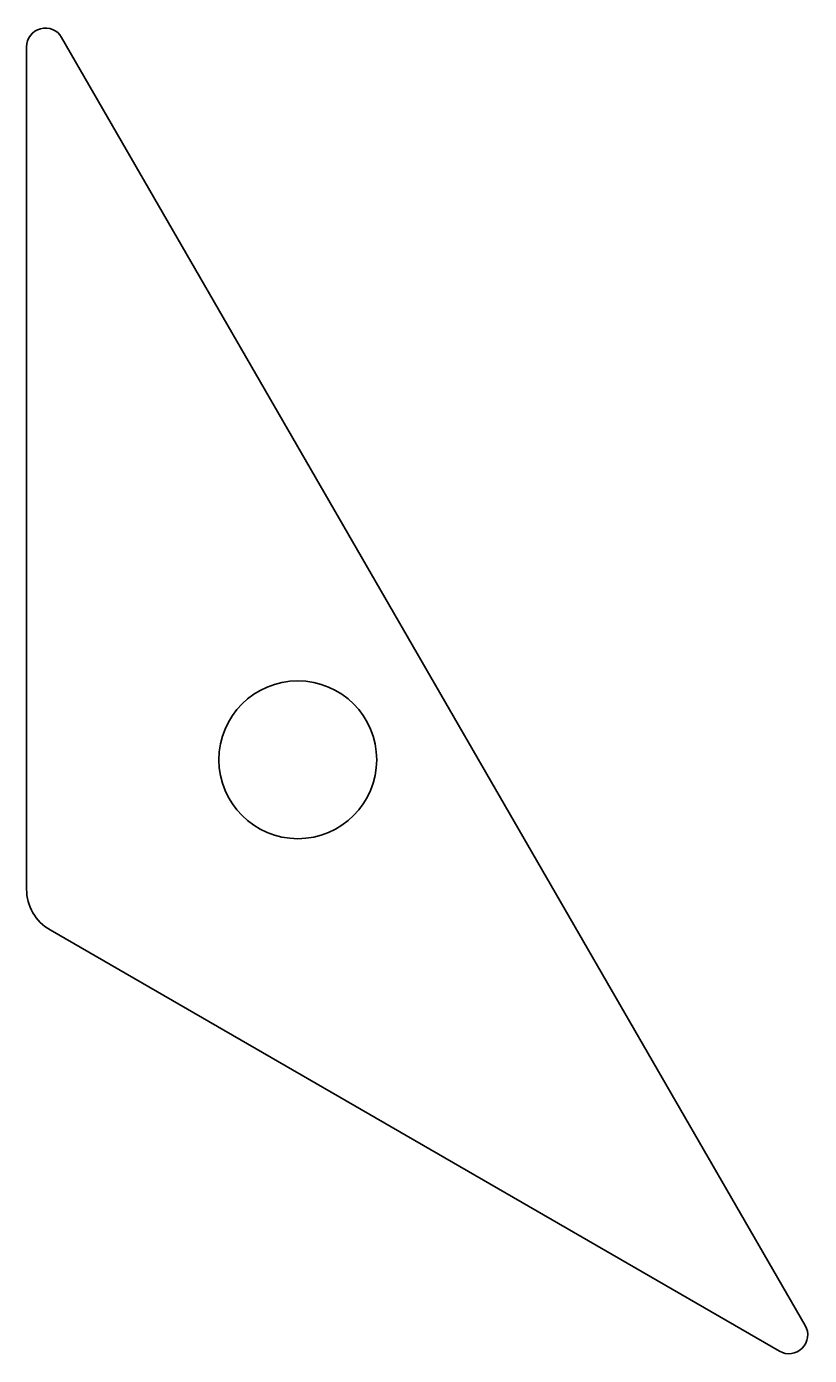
# Model space of a CAD drawing. Header units: inches. Extents: x 0 to 83, y 0 to 141.
import ezdxf

# ---------------------------------------------------------------- set-up
doc = ezdxf.new("R2010")
doc.units = ezdxf.units.IN
doc.header["$MEASUREMENT"] = 0
doc.layers.add('SIMUMAK Visible (ISO)', color=7, linetype='Continuous', lineweight=35)

# ---------------------------------------------------------------- blocks, each defined once
blk = doc.blocks.new('PTM-02-SOPIEC01_Sheet_10_PTM-02-SOPIEC01')
at = {"layer": 'SIMUMAK Visible (ISO)'}
for p, q in [((-37.84, 69.54), (41.3, -67.54)), ((-41.57, -21.11), (-41.57, 68.54)), ((38.57, -70.27), (-39.07, -25.44))]:
    blk.add_line(p, q, dxfattribs=at)
blk.add_circle((-12.7, -7.33), 8.4, dxfattribs=at)
at = {"layer": 'SIMUMAK Visible (ISO)', "extrusion": (0, 0, -1)}
for centre, radius, start, end in [((39.57, 68.54), 2, 0, 150), ((36.57, -21.11), 5, 300, 0), ((-39.57, -68.54), 2, 150, 300)]:
    blk.add_arc(centre, radius, start, end, dxfattribs=at)

msp = doc.modelspace()

# ---------------------------------------------------------------- block references
msp.add_blockref('PTM-02-SOPIEC01_Sheet_10_PTM-02-SOPIEC01', (41.57, 70.42))

doc.saveas('drawing.dxf')
